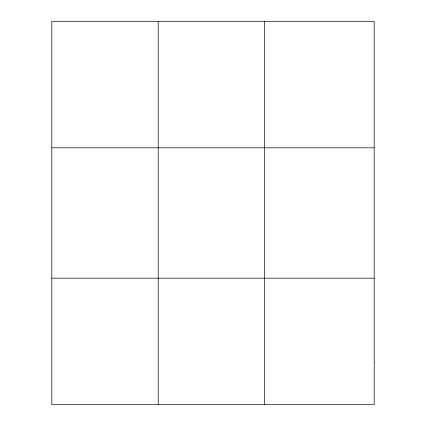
<?xml version="1.0" encoding="UTF-8"?>
<svg xmlns="http://www.w3.org/2000/svg" width="426" height="426" viewBox="0 0 426 426"><rect width="100%" height="100%" fill="white"/><g stroke="black" fill="none" stroke-linecap="round" stroke-linejoin="round"><path stroke-width="0.64" d="M158.195 21.3L158.195 404.7M264.578 21.3L264.578 404.7M51.812 147.822L374.188 147.822M51.812 278.178L374.188 278.178M374.188 362.526L374.188 404.7L51.812 404.7L51.812 21.3L374.188 21.3L374.188 362.526"/></g></svg>
